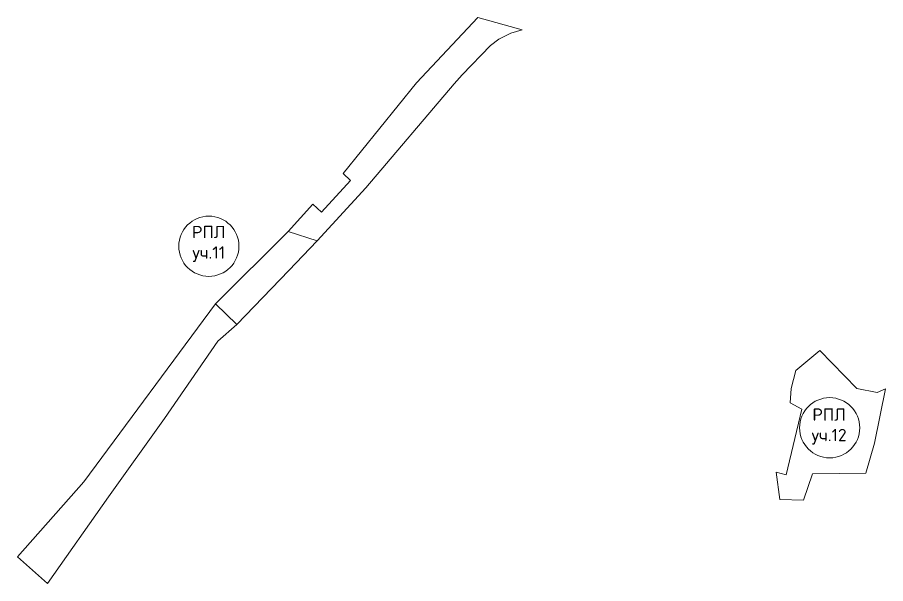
# Model space of a CAD drawing. Extents: x 1391563 to 1397850, y 355631 to 360455.
# Drawn here: x 1394153.2 to 1394614.7, y 359583.4 to 359884.5 of the extents above; entities that cross this region are included whole.
import ezdxf

# ---------------------------------------------------------------- set-up
doc = ezdxf.new("R2010")
doc.units = 0
doc.header["$MEASUREMENT"] = 0
doc.layers.add('РПЛ', color=70, linetype='Continuous')
doc.styles.get("Standard").update_dxf_attribs({"font": 'simplex.shx'})

msp = doc.modelspace()

# ---------------------------------------------------------------- linework, layer by layer
at = {"layer": 'РПЛ', "lineweight": 20}
for points in [[(1394258.43, 359732.09), (1394297.11, 359770.55), (1394310.23, 359785.2), (1394314.93, 359780.89), (1394330.32, 359797.79), (1394326.45, 359801.52), (1394365.4, 359849.69), (1394397.91, 359884.46), (1394421.53, 359877.79), (1394415.51, 359876.14), (1394409.08, 359872.83), (1394404.72, 359869.5), (1394389.64, 359853.92), (1394385.33, 359849.17), (1394338.39, 359793.89), (1394312.59, 359765.71), (1394297.48, 359749.82), (1394269.88, 359721.23), (1394259.66, 359712.36), (1394231.46, 359671.23), (1394201.55, 359629.62), (1394169.13, 359583.41), (1394153.19, 359597.64), (1394188.44, 359637.59), (1394258.43, 359732.09)], [(1394258.43, 359732.09), (1394297.11, 359770.55), (1394312.59, 359765.71), (1394297.48, 359749.82), (1394269.88, 359721.23), (1394258.43, 359732.09)], [(1394571.11, 359627.85), (1394575.84, 359641.73), (1394604.12, 359642.11), (1394608.74, 359658.05), (1394614.72, 359687.04), (1394610.15, 359685.01), (1394599.49, 359687.16), (1394579.67, 359707.36), (1394566.95, 359696.65), (1394564.5, 359687.07), (1394564.05, 359679.59), (1394570.15, 359676.17), (1394561.9, 359641.34), (1394556.5, 359642.67), (1394558.46, 359628.13), (1394571.11, 359627.85)]]:
    msp.add_lwpolyline(points, dxfattribs=at)
at = {"layer": 'РПЛ', "lineweight": 0}
for centre in [(1394254.97, 359762.78), (1394584.95, 359666.28)]:
    msp.add_circle(centre, 16, dxfattribs=at)

# ---------------------------------------------------------------- texts
at = {"layer": 'РПЛ', "char_height": 6.533, "width": 6.5333, "attachment_point": 2}
for s, insert in [('РПЛ\\Pуч.11', (1394254.92, 359773.62)), ('РПЛ\\Pуч.12', (1394584.69, 359676.55))]:
    msp.add_mtext(s, dxfattribs=dict(at, insert=insert))

doc.saveas('drawing.dxf')
